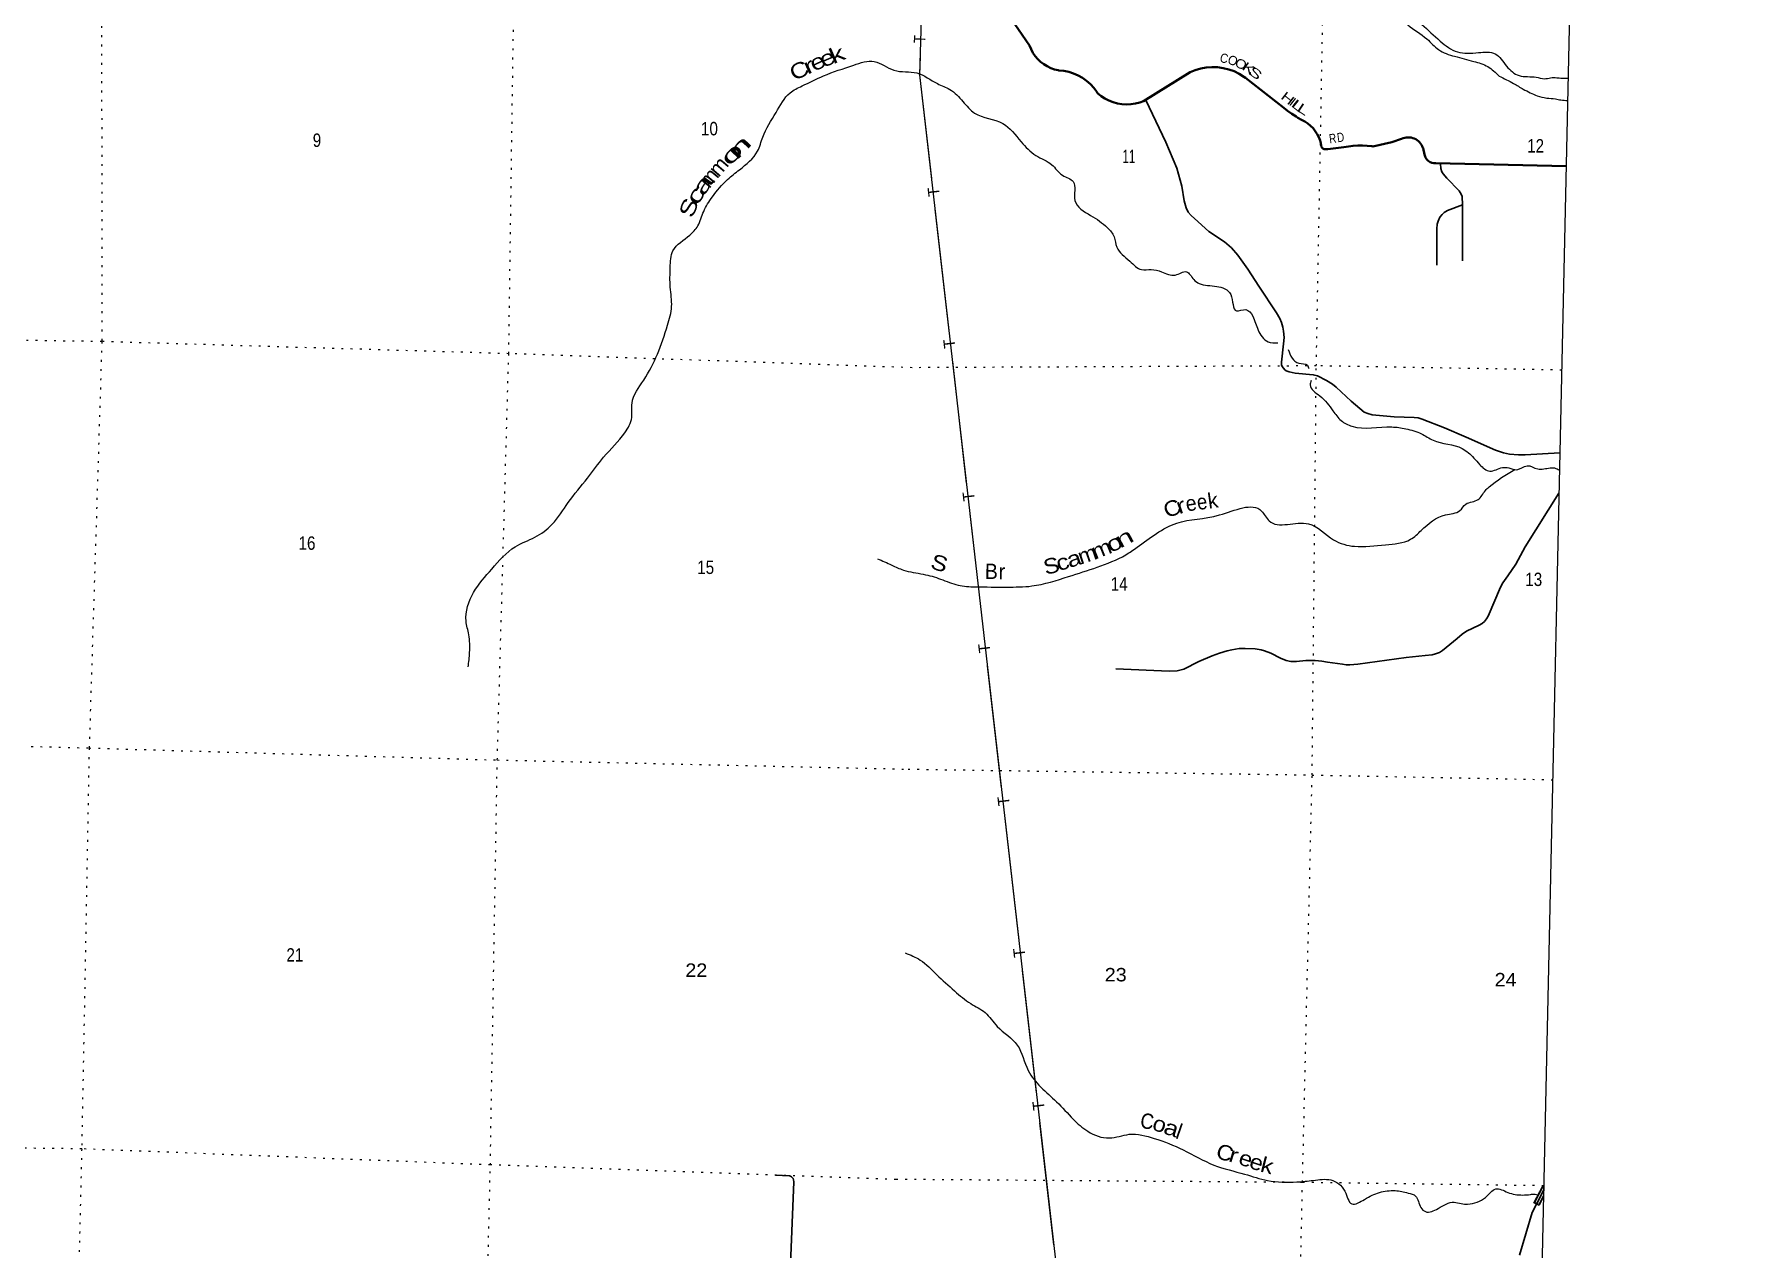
# Model space of a CAD drawing. Header units: feet. Extents: x -757852 to -501257, y -360805 to -170898.
# Drawn here: x -523554 to -501257, y -296656 to -280810 of the extents above; entities that cross this region are included whole.
import ezdxf
from ezdxf.enums import TextEntityAlignment as Align

# ---------------------------------------------------------------- set-up
doc = ezdxf.new("R2010")
doc.units = ezdxf.units.FT
doc.header["$LTSCALE"] = 80
doc.linetypes.add('DOTTED', pattern=[1.5, 0.3, -1.2])
for name, color, linetype, lineweight in [('26', 7, 'Continuous', 40), ('27', 7, 'Continuous', 13), ('29', 7, 'Continuous', 25), ('31', 7, 'Continuous', 13), ('39', 7, 'Continuous', 13), ('4', 7, 'Continuous', 13), ('41', 7, 'Continuous', 13), ('46', 7, 'Continuous', 13), ('7', 7, 'DOTTED', 13)]:
    doc.layers.add(name, color=color, linetype=linetype, lineweight=lineweight)

msp = doc.modelspace()

# ---------------------------------------------------------------- linework, layer by layer
at = {"layer": '26'}
for points in [[(-509582.24, -281649.42), (-509631.42, -281617.01), (-509676.94, -281579.64), (-509687.12, -281563.7), (-509726.18, -281510.81), (-509770.56, -281462.29), (-509819.76, -281418.68), (-509873.25, -281380.45), (-509930.45, -281348.02), (-509990.72, -281321.74), (-510053.41, -281301.91), (-510117.83, -281288.74), (-510183.27, -281282.38), (-510189.7, -281281.21), (-510239.96, -281268.96), (-510288.66, -281251.52), (-510335.27, -281229.09), (-510379.28, -281201.9), (-510420.21, -281170.27), (-510457.61, -281134.53), (-510491.07, -281095.08), (-510520.23, -281052.34), (-510544.75, -281006.8), (-510564.38, -280958.94), (-510948.18, -280400.4)], [(-503562.56, -282533.73), (-505264.68, -282494.54), (-505289.63, -282493.96), (-505314.68, -282488.69), (-505325.09, -282485.18), (-505337.98, -282479.26), (-505350.18, -282472.03), (-505361.56, -282463.56), (-505371.99, -282453.95), (-505381.36, -282443.3), (-505389.56, -282431.73), (-505396.51, -282419.37), (-505402.13, -282406.35), (-505406.36, -282392.81), (-505409.15, -282378.91), (-505429.97, -282296.68), (-505431.48, -282292.16), (-505439.49, -282272.52), (-505449.5, -282253.83), (-505461.42, -282236.28), (-505475.1, -282220.08), (-505490.4, -282205.39), (-505507.15, -282192.38), (-505525.18, -282181.2), (-505544.27, -282171.96), (-505564.22, -282164.77), (-505584.81, -282159.7), (-505605.83, -282156.81), (-505627.02, -282156.14), (-505648.18, -282157.68), (-505669.05, -282161.43), (-505689.42, -282167.34), (-505709.06, -282175.35), (-505838.84, -282219.45), (-506085.31, -282273.92), (-506100.23, -282271.88), (-506221.2, -282262.59), (-506281, -282261.89), (-506342.49, -282265.99), (-506462.75, -282282.05), (-506672.26, -282309.57), (-506698.99, -282311.95), (-506721.56, -282309.98), (-506739.66, -282301.95), (-506743.97, -282297.64), (-506747.82, -282292.89), (-506751.14, -282287.77), (-506753.27, -282283.61), (-506758.72, -282259.65), (-506764.4, -282233.61), (-506773.7, -282198.2), (-506790.24, -282154.48), (-506811.25, -282112.73), (-506836.51, -282073.41), (-506865.75, -282036.94), (-506898.63, -282003.73), (-506934.81, -281974.14), (-506973.88, -281948.49), (-507015.42, -281927.07), (-507016.15, -281926.82), (-507062.05, -281899.23), (-507087.56, -281883.53), (-507142.08, -281847.56), (-507199.41, -281808.94), (-507246.18, -281771.76), (-507748.75, -281378.49), (-507766.74, -281365.57), (-507829.58, -281326.61), (-507896.15, -281294.43), (-507965.72, -281269.38), (-508037.52, -281251.75), (-508110.78, -281241.71), (-508184.68, -281239.39), (-508258.42, -281244.81), (-508331.19, -281257.91), (-508402.19, -281278.54), (-508470.65, -281306.48), (-509079.93, -281682.9), (-509127.36, -281700.34), (-509184.35, -281715.2), (-509242.58, -281724.02), (-509301.42, -281726.7), (-509360.21, -281723.22), (-509418.32, -281713.62), (-509475.11, -281697.99), (-509529.95, -281676.51), (-509582.24, -281649.42)]]:
    msp.add_lwpolyline(points, dxfattribs=at)
at = {"layer": '29'}
for p, q in [((-504914.17, -283767.38), (-504915.05, -283034.3)), ((-505248.25, -283351.02), (-505248.96, -283823.07)), ((-503656.39, -286796.26), (-504095.82, -287497.52)), ((-513688.53, -296960.83), (-513639.86, -295782.91)), ((-503949.62, -296074.59), (-503857.09, -295896.65))]:
    msp.add_line(p, q, dxfattribs=at)
for points in [[(-509048.86, -281670.54), (-508786.57, -282220.14), (-508642.19, -282559.53), (-508577.22, -282790.6), (-508548.35, -282985.56), (-508523.08, -283075.83), (-508494.2, -283129.99), (-508454.5, -283173.31), (-508411.19, -283216.64), (-508223.49, -283382.72), (-508021.36, -283519.92), (-507931.12, -283595.74), (-507848.1, -283693.22), (-507718.16, -283873.75), (-507573.78, -284097.6), (-507342.77, -284444.2), (-507297.66, -284520.93), (-507277.8, -284570.57), (-507257.96, -284632.86), (-507248.93, -284682.49), (-507243.52, -284766.45), (-507248.93, -284848.58), (-507277.8, -285086.87), (-507276, -285125.69), (-507266.98, -285147.35), (-507234.49, -285187.96), (-507214.64, -285201.51), (-507178.55, -285214.15), (-507097.33, -285231.29), (-506862.71, -285253.86), (-506808.57, -285267.39), (-506687.65, -285328.77), (-506613.65, -285375.71), (-506564.93, -285415.42), (-506368.21, -285599.56), (-506196.76, -285739.46), (-506151.64, -285758.42), (-506093.89, -285775.56), (-505805.12, -285801.75), (-505545.25, -285809.86), (-505494.71, -285816.19), (-505442.38, -285833.33), (-505148.19, -285946.17), (-504866.65, -286068.92)], [(-504915.05, -283034.3), (-504920.79, -282929.6), (-504931.62, -282897.11), (-504958.69, -282855.59), (-505119.31, -282687.7), (-505168.04, -282629.93), (-505184.29, -282604.66), (-505196.92, -282561.33), (-505202.33, -282503.56)], [(-505248.25, -283351.02), (-505243.84, -283290.65), (-505233.01, -283249.13), (-505209.55, -283198.58), (-505182.48, -283162.48), (-505155.41, -283137.2), (-505112.1, -283110.12), (-504915.05, -283034.3)], [(-504866.65, -286068.92), (-504485.87, -286236.81), (-504379.39, -286272.91), (-504299.98, -286287.35), (-504186.28, -286298.18), (-504097.84, -286298.18), (-503644.83, -286271.56)], [(-504095.82, -287497.52), (-504218.77, -287722.51), (-504323.45, -287874.15), (-504390.22, -287968.92), (-504420.9, -288022.18), (-504579.72, -288401.28), (-504601.38, -288439.19), (-504628.45, -288469.88), (-504659.13, -288496.96), (-504698.83, -288520.43), (-504864.87, -288599.86), (-504919.01, -288635.96), (-504983.99, -288693.73), (-505175.29, -288848.98), (-505216.8, -288875.15), (-505265.53, -288893.2), (-505312.45, -288905.84), (-505402.69, -288917.58), (-505651.74, -288942.85), (-506279.8, -289029.51), (-506384.47, -289036.72), (-506435.01, -289036.72), (-506481.93, -289029.51), (-506676.84, -289000.62), (-506750.84, -288987.98), (-506839.27, -288978.96), (-506958.38, -288982.57)], [(-509438.18, -289090.06), (-508741.47, -289121.56), (-508636.8, -289114.34), (-508588.07, -289102.62), (-508550.17, -289092.68), (-508355.26, -288995.2), (-508182, -288919.38), (-508088.15, -288883.27), (-507985.28, -288853.49), (-507923.92, -288840.86), (-507828.27, -288826.41), (-507750.66, -288822.8), (-507618.92, -288829.11), (-507541.31, -288840.86), (-507499.81, -288854.39), (-507416.79, -288883.27), (-507290.45, -288948.26), (-507218.26, -288980.75), (-507155.09, -288993.4), (-507081.1, -288995.2), (-506958.38, -288982.57)], [(-513881.94, -295696.9), (-513697.16, -295703.28), (-513682.72, -295708.24), (-513670.99, -295715.46), (-513661.06, -295725.39), (-513650.23, -295737.58), (-513643.92, -295756.08), (-513639.86, -295782.91)], [(-504171.99, -296739.59), (-504004.11, -296182.45), (-503949.62, -296074.59)]]:
    msp.add_lwpolyline(points, dxfattribs=at)
at = {"layer": '31'}
for p, q in [((-503982.87, -296055.57), (-503867.26, -295833.9)), ((-503867.26, -295833.9), (-503856.42, -295839.55)), ((-503916.37, -296090.25), (-503982.87, -296055.57)), ((-503857.96, -295978.26), (-503916.37, -296090.25))]:
    msp.add_line(p, q, dxfattribs=at)
for points in [[(-503858.13, -295961.3), (-503919.76, -296079.45), (-503972.07, -296052.17), (-503863.81, -295844.6)], [(-503863.81, -295844.6), (-503855.65, -295848.69), (-503858.11, -295960.55)]]:
    msp.add_lwpolyline(points, dxfattribs=at)
at = {"layer": '39'}
for points in [[(-506284.13, -279519.58), (-506193.13, -279817.76), (-506072.26, -280058.63), (-505909.72, -280186.31), (-505683.5, -280458.63), (-505445.75, -280683.11), (-505207.75, -280899.56), (-504981.45, -281041.32), (-504706.86, -281050.02), (-504486.7, -281067.03), (-504339.21, -281226.38), (-504176.55, -281350.05), (-503952.51, -281371.2), (-503846.78, -281390.62), (-503683.87, -281377.7), (-503678.08, -281379.17)], [(-505956.58, -280293.42), (-505808.27, -280470.75), (-505626.45, -280687.43), (-505379.43, -280872.03), (-505227.29, -281011.44), (-505017.34, -281098.44), (-504768.63, -281164.57), (-504586.17, -281232.62), (-504437.55, -281355.85)], [(-517889.9, -289065.49), (-517871.98, -288877.23), (-517882.74, -288643.87), (-517917.31, -288466), (-517819.39, -288093.46), (-517581.12, -287787.63), (-517277.08, -287495.94), (-517020.46, -287373.49), (-516794.47, -287203.88), (-516585.01, -286921.24), (-516334.27, -286601.75), (-516123.11, -286329.21), (-515844.25, -286008.6), (-515755.8, -285810.52), (-515751.97, -285623.82), (-515600.14, -285323.29), (-515421.05, -284985.46), (-515288.75, -284603.96), (-515235.12, -284364.6), (-515253.28, -284110.92), (-515253.27, -283853.79), (-515218.37, -283635.94), (-514997.26, -283430.01), (-514893.22, -283310.77), (-514817.11, -283122.34), (-514702.86, -282933.11), (-514505.11, -282704.35), (-514350.71, -282578.66), (-514114.44, -282337.05), (-514046.48, -282152.39), (-513871.9, -281830.48), (-513689.37, -281575.12), (-513534.1, -281485.62), (-513255.12, -281353.84), (-512859.51, -281213.7), (-512591.18, -281165.95), (-512333.95, -281280.56), (-512034.12, -281316.17), (-511767.61, -281455.18), (-511605.46, -281530.62), (-511433.84, -281688.73), (-511282.09, -281840.18), (-510915.12, -281974.33), (-510675.8, -282212.92), (-510480.76, -282391.86), (-510275.89, -282512.84), (-510133.72, -282649.93), (-509995.86, -282732.64), (-509973.45, -282978.42), (-509768.89, -283173.72), (-509547.23, -283335.42), (-509462.62, -283452.6), (-509426.74, -283588.33), (-509255.94, -283772.52), (-509102.86, -283881.82), (-508976.4, -283879.8), (-508840.93, -283910.21), (-508663.67, -283951.98), (-508517.86, -283908.38), (-508422.72, -284009.83), (-508350.13, -284062.35), (-508122.58, -284099.68), (-507939.31, -284205.93), (-507863.79, -284421.25), (-507742.84, -284402.98), (-507653.21, -284488.18), (-507582.63, -284669.2), (-507452.98, -284821.96), (-507323.37, -284838.71)], [(-504437.55, -281355.85), (-504248.02, -281454.25), (-504121.88, -281526.55), (-503939.99, -281612.66), (-503816.54, -281642.68), (-503702.54, -281654.33), (-503667.79, -281660.49)], [(-503683.87, -281377.7), (-503653.97, -281381.54), (-503611.16, -281384.01), (-503577.41, -281384.01), (-503537.29, -281382.89)], [(-503667.79, -281660.49), (-503630.92, -281668.03), (-503588.93, -281672.97), (-503543.74, -281674.64)], [(-507190.9, -284921.74), (-507052.45, -285101.81), (-506938.95, -285129.51), (-506919.77, -285173.19)], [(-506891.09, -285326.74), (-506902.82, -285385.77), (-506776.87, -285528.37), (-506606.39, -285722.59), (-506498.04, -285850.57), (-506357.93, -285925.31), (-505838.56, -285933.73), (-505654.73, -285957.63), (-505450.17, -286024.37), (-505298.28, -286107.52), (-504920.41, -286213.9), (-504767.84, -286339.26), (-504690.3, -286426.08), (-504556.52, -286510.67), (-504394.54, -286463.57), (-504312.43, -286468.18), (-504206.83, -286491.61), (-504072.79, -286439.61), (-503933.68, -286482.18), (-503772.71, -286467.19), (-503712.58, -286469.1), (-503649.98, -286499.38)], [(-512549.18, -287653.69), (-512363.16, -287735.91), (-512210.71, -287801.01), (-511951.59, -287855.41), (-511724.85, -287918.84), (-511496.62, -287998.38), (-511274.58, -288019.48), (-510861.38, -288022.52), (-510533.92, -288008.78), (-510054.58, -287885.35), (-509681.58, -287762.57), (-509309.4, -287601.6), (-509159.82, -287501.88), (-508644.45, -287188.76), (-508085.37, -287081.92), (-507538.07, -287030.95), (-507439.74, -287158.61), (-506925.32, -287197), (-506596.88, -287408.28), (-506324.61, -287491.22), (-505920.68, -287469.86), (-505593.47, -287399.87), (-505453.41, -287283.78), (-505136.04, -287078.89), (-504949.76, -287024.52), (-504870.9, -286940.64), (-504710.55, -286881.44), (-504616.59, -286763.89), (-504566.92, -286715.24), (-504231.13, -286487.98)], [(-512186.24, -292795.65), (-511992.51, -292888.16), (-511775.8, -293079.84), (-511543.69, -293292.08), (-511332.18, -293457.48), (-511145.22, -293573.88), (-510986.38, -293755.68), (-510725.15, -293998.99), (-510582.98, -294328.91), (-510212.58, -294738.38), (-509994.93, -294964.24), (-509805.28, -295122.91), (-509525.12, -295210.12), (-509264.81, -295162.12), (-508937.42, -295214.67), (-508560.93, -295365.2), (-508159.82, -295562.71), (-507758.28, -295681.89), (-507457.89, -295763.72), (-507077.32, -295783.81), (-506861.98, -295762.51), (-506633.11, -295757.7), (-506451.1, -295904.08), (-506359.98, -296069.68), (-506193.62, -296010.66), (-505998.19, -295920.43), (-505792.81, -295896.8), (-505623.26, -295928.29), (-505528.19, -295967.45), (-505456.66, -296118.37), (-505398.1, -296170.45), (-505232.31, -296129.49), (-505025.11, -296047.67), (-504931.34, -296064.7), (-504849.36, -296073.32), (-504722.08, -296045.21), (-504613.91, -295986.36), (-504482, -295874.03), (-504324.91, -295919.18), (-504229.46, -295946.31), (-504028.84, -295946.63), (-503966.52, -295942.58), (-503929.67, -295952.08)]]:
    msp.add_spline(points, degree=3, dxfattribs=at)
at = {"layer": '4'}
msp.add_lwpolyline([(-751809.62, -170897.83), (-720494.9, -171910.43), (-689178.81, -172879.95), (-657861.41, -173806.4), (-626542.79, -174689.77), (-595222.97, -175530.05), (-563902.02, -176327.26), (-532580.01, -177081.38), (-501256.99, -177792.41), (-505285.46, -360804.74), (-536860.21, -360087.99), (-568433.95, -359327.81), (-600006.62, -358524.19), (-631578.15, -357677.16), (-663148.48, -356786.69), (-694717.56, -355852.8), (-726285.32, -354875.48), (-757851.71, -353854.74)], close=True, dxfattribs=at)
msp.add_lwpolyline([(-751809.62, -170897.83), (-720494.9, -171910.43), (-689178.81, -172879.95), (-657861.41, -173806.4), (-626542.79, -174689.77), (-595222.97, -175530.05), (-563902.02, -176327.26), (-532580.01, -177081.38), (-501256.99, -177792.41), (-505285.46, -360804.74), (-536860.21, -360087.99), (-568433.95, -359327.81), (-600006.62, -358524.19), (-631578.15, -357677.16), (-663148.48, -356786.69), (-694717.56, -355852.8), (-726285.32, -354875.48), (-757851.71, -353854.74)], close=True, dxfattribs=at)
at = {"layer": '46'}
for p, q in [((-511704.82, -283886.43), (-511795.99, -283091.64)), ((-511613.66, -284681.22), (-511704.82, -283886.43)), ((-511385.74, -286668.19), (-511568.07, -285078.61)), ((-511249, -287860.37), (-511340.16, -287065.58)), ((-511157.83, -288655.16), (-511249, -287860.37)), ((-510929.92, -290642.13), (-511112.25, -289052.56)), ((-510793.17, -291834.32), (-510884.34, -291039.53)), ((-510702.01, -292629.11), (-510793.17, -291834.32)), ((-510474.1, -294616.08), (-510656.42, -293026.5)), ((-510337.35, -295808.26), (-510428.51, -295013.47)), ((-510246.18, -296603.05), (-510337.35, -295808.26))]:
    msp.add_line(p, q, dxfattribs=at)
for points in [[(-504159.8, -309666), (-509375.59, -304192.92), (-511996.89, -281340.04), (-511632.82, -269143.44)], [(-511841.57, -282694.25), (-511996.9, -281340.04), (-511989.83, -281103.23)]]:
    msp.add_lwpolyline(points, dxfattribs=at)
at = {"layer": '7'}
for points in [[(-522472.22, -268898.32), (-522508.71, -274246.97), (-522675.03, -279504.75), (-522670.62, -284820.17), (-522836.32, -290122.17), (-522933.56, -295352.01), (-523064.63, -300701.31), (-523179.85, -306057.13), (-523083.36, -311403.07), (-523094.59, -313072.65)], [(-517788.04, -311794.91), (-517831.11, -306186.33), (-517725.85, -300828.18), (-517601.36, -295561.04), (-517510.51, -290278.77), (-517360.9, -284978.27), (-517284.96, -279659.37), (-517228.99, -274273.54), (-517076.9, -269020.99)], [(-507238.66, -307957.45), (-507215.24, -306359.78), (-507116.25, -301073.75), (-507003.29, -295790.17), (-506877.29, -290474.87), (-506822.83, -285137.2), (-506726.03, -279857.13), (-506709.98, -279343.7)], [(-503621.07, -285191.96), (-506822.83, -285137.2), (-512098.1, -285160.99), (-517360.9, -284978.27), (-522670.62, -284820.17), (-528000.88, -284741.78), (-532955.12, -284564.66)], [(-535215.43, -289763.05), (-533523.78, -289864.09), (-528150.36, -289973.98), (-522836.32, -290122.17), (-517510.51, -290278.77), (-512149.43, -290398.31), (-506877.29, -290474.87), (-503738.7, -290536.01)], [(-503855.74, -295833.03), (-507003.29, -295790.17), (-512306.68, -295750.8), (-517601.36, -295561.04), (-522933.56, -295352.01), (-528246.29, -295290.24), (-533590.08, -295195.35), (-534318.65, -295137.94)]]:
    msp.add_lwpolyline(points, dxfattribs=at)

# ---------------------------------------------------------------- texts
at = {"layer": '27'}
for s, rotation, width, p in [('C', 346.204, 0.9, (-508040.29, -281182.01)), ('O', 330.202, 1.2, (-507835.8, -281251.14)), ('K', 324.956, 1.45, (-507740.08, -281305.79)), ('S', 321.956, 1.6, (-507654.81, -281364.75)), ('H', 321.956, 1.4, (-507232.39, -281693.38)), ('I', 321.956, 1.15, (-507167.47, -281740.76)), ('L', 321.517, 1.8, (-507099.89, -281790.29)), ('L', 326.034, 1.65, (-507025.9, -281840.11)), ('R', 7.483, 0.8, (-506601.8, -282229.09)), ('D', 7.607, 0.8, (-506498.25, -282214.19))]:
    msp.add_text(s, height=120, rotation=rotation, dxfattribs=dict(at, width=width)).set_placement(p, align=Align.CENTER)
msp.add_text('O', height=120, rotation=340.198, dxfattribs=at).set_placement((-507932.33, -281210.03), align=Align.CENTER)
at = {"layer": '41'}
for s, rotation, width, p in [('r', 24.554, 1.5, (-513404.08, -281312.45)), ('e', 24.554, 1.3, (-513292.13, -281260.77)), ('e', 23.354, 1.3, (-513167.25, -281211.92)), ('k', 23.354, 1.45, (-513038.67, -281165.91)), ('C', 26.015, 1.25, (-513528.19, -281371.46)), ('o', 46.885, 1.95, (-514380.68, -282440.27)), ('n', 46.379, 2.1, (-514279.32, -282351.29)), ('a', 54.914, 1.75, (-514748.75, -282829.23)), ('c', 60.817, 1.65, (-514838.52, -282959.21)), ('S', 68.385, 1.35, (-514919.51, -283109.33))]:
    msp.add_text(s, height=200, rotation=rotation, dxfattribs=dict(at, width=width)).set_placement(p, align=Align.CENTER)
for rotation, p in [(49.666, (-514548.77, -282599.06)), (50.928, (-514673.83, -282744.46))]:
    msp.add_text('m', height=200, rotation=rotation, dxfattribs=at).set_placement(p, align=Align.CENTER)
for s, rotation, width, p in [('C', 23.201, 1.15, (-508767.25, -287130.74)), ('r', 18.978, 1.3, (-508614.31, -287074.26)), ('e', 9.085, 0.95, (-508511.56, -287037.99)), ('e', 8.085, 0.9, (-508367.05, -287018.29)), ('o', 26.076, 1.35, (-509506.9, -287580.9)), ('n', 28.648, 1.55, (-509385.09, -287524.29)), ('S', 343.15, 1.2, (-511871.95, -287774.8)), ('a', 17.576, 1.25, (-510044.46, -287775.05)), ('m', 18.952, 1.1, (-509896.07, -287730.13)), ('m', 21.555, 1.15, (-509709.31, -287664.51)), ('B', 359.377, 0.95, (-511148.82, -287916.5)), ('S', 14.407, 1.15, (-510354.79, -287866.59)), ('c', 16.858, 1.25, (-510186.34, -287817.36)), ('C', 351.677, 0.9, (-509129.8, -295077.39)), ('o', 341.917, 1.15, (-508977.92, -295097.42)), ('a', 342.163, 1.25, (-508830.72, -295147.33)), ('C', 340.614, 1.1, (-508149.09, -295460.31)), ('r', 343.262, 1.25, (-507979.79, -295510.92)), ('e', 342.161, 1.15, (-507852.59, -295548.25)), ('e', 342.135, 1.15, (-507712.79, -295596.72)), ('k', 345.596, 1.2, (-507566.2, -295645.31))]:
    msp.add_text(s, height=200, rotation=rotation, dxfattribs=dict(at, width=width)).set_placement(p)
for s, rotation, p in [('k', 8.06, (-508226.09, -287000.79)), ('r', 0.019, (-510970.06, -287920.55)), ('l', 340.809, (-508672.42, -295209.87))]:
    msp.add_text(s, height=200, rotation=rotation, dxfattribs=at).set_placement(p)
at = {"layer": '46', "width": 0.85}
msp.add_text('T', height=150, rotation=88.29, dxfattribs=at).set_placement((-511924.46, -280876.15), align=Align.CENTER)
at = {"layer": '46'}
for p in [(-511741.13, -282858.25), (-511536.71, -284838.17), (-511285.31, -286832.2), (-511080.88, -288812.12), (-510829.48, -290806.14), (-510625.06, -292786.06), (-510373.66, -294780.08)]:
    msp.add_text('T', height=150, rotation=96.543, dxfattribs=at).set_placement(p, align=Align.CENTER)
at = {"layer": '7'}
for s, width, p in [('10', 0.85, (-514852.61, -282129.59)), ('9', 0.85, (-519918.75, -282280.92)), ('12', 0.85, (-504071.79, -282353.89)), ('11', 0.65, (-509353.08, -282491.61)), ('16', 0.85, (-520104.32, -287536.46)), ('15', 0.85, (-514901.95, -287852.23)), ('13', 0.85, (-504096, -288009.49)), ('14', 0.85, (-509506.07, -288069.25)), ('21', 0.85, (-520262.36, -292909.11)), ('22', 1.1, (-515056.61, -293108.19)), ('23', 1.1, (-509583.38, -293166.87)), ('24', 1.1, (-504495.85, -293231.78))]:
    msp.add_text(s, height=175, dxfattribs=dict(at, width=width)).set_placement(p)

doc.saveas('drawing.dxf')
